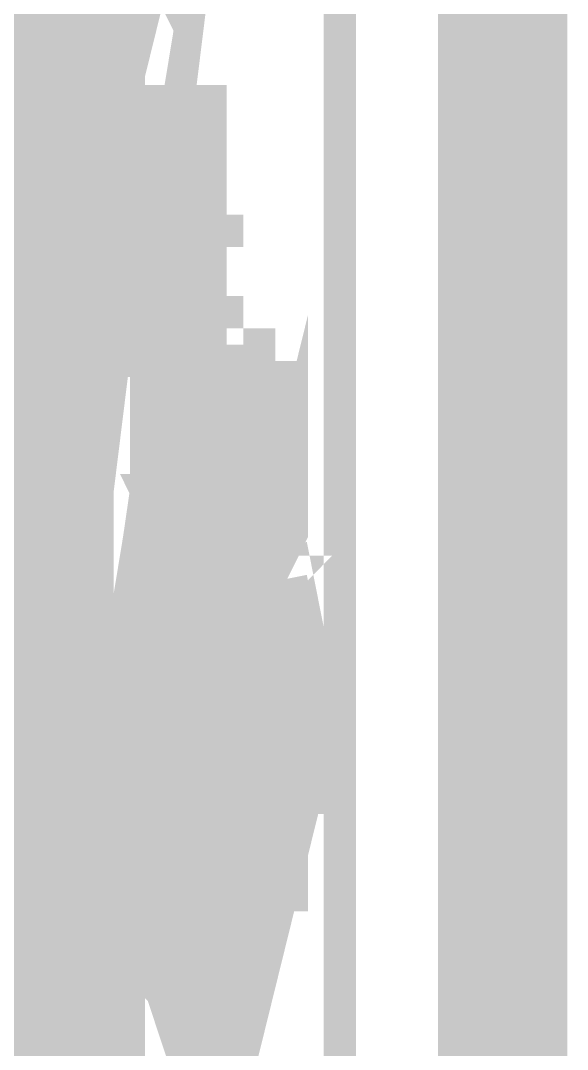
# Model space of a CAD drawing. Header units: metres. Extents: x 2999 to 3164, y 1641 to 1678.
# Drawn here: x 3015.501 to 3015.5533, y 1652.8104 to 1652.9087 of the extents above; entities that cross this region are included whole.
import ezdxf

# ---------------------------------------------------------------- set-up
doc = ezdxf.new("R2010")
doc.units = ezdxf.units.M
doc.layers.add('BLACK', color=7, linetype='Continuous')

msp = doc.modelspace()

# ---------------------------------------------------------------- linework, layer by layer
at = {"layer": 'BLACK'}
for points, const_width in [([(3015.513042, 1655.040218), (3015.509896, 1655.037219), (3015.509896, 1655.024784), (3015.506751, 1654.993843), (3015.506751, 1652.712096), (3015.509896, 1652.681155), (3015.513042, 1652.66872), (3015.547128, 1652.66872)], 0.012384), ([(3015.506751, 1654.993843), (3015.503752, 1654.993843), (3015.503752, 1652.712096), (3015.506751, 1652.712096)], 0.012384), ([(3015.531548, 1652.804993), (3015.531548, 1653.08361)], 0.003096), ([(3015.513042, 1652.931903), (3015.513042, 1652.913251), (3015.513042, 1652.919541), (3015.513042, 1652.910251), (3015.516114, 1652.922686), (3015.513042, 1652.938047), (3015.513042, 1652.928831)], 0.003096), ([(3015.513042, 1652.938047), (3015.516114, 1652.922686), (3015.516114, 1652.938047)], 0.003096), ([(3015.516114, 1652.938047), (3015.516114, 1652.910251), (3015.513042, 1652.916396), (3015.513042, 1652.919541), (3015.516114, 1652.913251)], 0.003096), ([(3015.547128, 1652.801921), (3015.547128, 1652.922686)], 0.012384), ([(3015.513042, 1652.876165), (3015.509896, 1652.900962)], 0.003096), ([(3015.513042, 1652.900962), (3015.509896, 1652.900962)], 0.003096), ([(3015.513042, 1652.900962), (3015.516114, 1652.900962)], 0.003096), ([(3015.513042, 1652.882309), (3015.513042, 1652.900962)], 0.003096), ([(3015.513042, 1652.876165), (3015.513042, 1652.900962), (3015.516114, 1652.900962)], 0.003096), ([(3015.513042, 1652.900962), (3015.516114, 1652.900962)], 0.003096), ([(3015.513042, 1652.882309), (3015.513042, 1652.900962)], 0.003096), ([(3015.519186, 1652.900962), (3015.516114, 1652.900962)], 0.003096), ([(3015.516114, 1652.900962), (3015.519186, 1652.900962)], 0.003096), ([(3015.516114, 1652.900962), (3015.519186, 1652.900962)], 0.003096), ([(3015.516114, 1652.876165), (3015.516114, 1652.8886), (3015.519186, 1652.876165)], 0.003096), ([(3015.516114, 1652.8886), (3015.516114, 1652.876165), (3015.519186, 1652.882309), (3015.519186, 1652.8886)], 0.003096), ([(3015.519186, 1652.8886), (3015.516114, 1652.8886)], 0.003096), ([(3015.516114, 1652.8886), (3015.516114, 1652.882309)], 0.003096), ([(3015.516114, 1652.87931), (3015.516114, 1652.8886)], 0.003096), ([(3015.519186, 1652.8886), (3015.522331, 1652.8886)], 0.003096), ([(3015.519186, 1652.8886), (3015.519186, 1652.882309)], 0.003096), ([(3015.519186, 1652.87931), (3015.519186, 1652.8886)], 0.003096), ([(3015.509896, 1652.882309), (3015.513042, 1652.882309)], 0.003096), ([(3015.513042, 1652.882309), (3015.509896, 1652.882309)], 0.003096), ([(3015.509896, 1652.882309), (3015.509896, 1652.876165), (3015.513042, 1652.876165), (3015.513042, 1652.882309)], 0.003096), ([(3015.509896, 1652.882309), (3015.509896, 1652.876165)], 0.003096), ([(3015.513042, 1652.876165), (3015.513042, 1652.882309), (3015.516114, 1652.882309), (3015.516114, 1652.876165)], 0.003096), ([(3015.516114, 1652.882309), (3015.513042, 1652.882309)], 0.003096), ([(3015.513042, 1652.876165), (3015.513042, 1652.882309)], 0.003096), ([(3015.516114, 1652.87931), (3015.519186, 1652.87931), (3015.519186, 1652.882309)], 0.003096), ([(3015.516114, 1652.882309), (3015.516114, 1652.87931)], 0.003096), ([(3015.516114, 1652.876165), (3015.516114, 1652.882309)], 0.003096), ([(3015.522331, 1652.876165), (3015.519186, 1652.876165)], 0.012384), ([(3015.519186, 1652.854513), (3015.519186, 1652.876165)], 0.012384), ([(3015.522331, 1652.873093), (3015.522331, 1652.876165), (3015.522331, 1652.873093), (3015.519186, 1652.873093), (3015.519186, 1652.876165)], 0.012384), ([(3015.522331, 1652.832862), (3015.522331, 1652.829717), (3015.525404, 1652.842152)], 0.012384), ([(3015.519186, 1652.857659), (3015.522331, 1652.873093)], 0.012384), ([(3015.522331, 1652.873093), (3015.522331, 1652.863803)], 0.012384), ([(3015.509896, 1652.876165), (3015.513042, 1652.876165)], 0.003096), ([(3015.513042, 1652.876165), (3015.516114, 1652.876165)], 0.003096), ([(3015.516114, 1652.876165), (3015.519186, 1652.876165)], 0.003096), ([(3015.519186, 1652.876165), (3015.522331, 1652.873093)], 0.003096), ([(3015.519186, 1652.876165), (3015.522331, 1652.873093)], 0.003096), ([(3015.519186, 1652.876165), (3015.522331, 1652.876165)], 0.003096), ([(3015.519186, 1652.869947), (3015.519186, 1652.866875)], 0.012384), ([(3015.519186, 1652.869947), (3015.519186, 1652.866875)], 0.012384), ([(3015.522331, 1652.866875), (3015.522331, 1652.869947), (3015.522331, 1652.857659)], 0.012384), ([(3015.516114, 1652.873093), (3015.519186, 1652.873093)], 0.003096), ([(3015.522331, 1652.863803), (3015.522331, 1652.873093)], 0.003096), ([(3015.522331, 1652.866875), (3015.519186, 1652.854513)], 0.012384), ([(3015.516114, 1652.860658), (3015.516114, 1652.869947), (3015.519186, 1652.869947), (3015.519186, 1652.860658)], 0.003096), ([(3015.516114, 1652.869947), (3015.519186, 1652.869947)], 0.003096), ([(3015.516114, 1652.869947), (3015.519186, 1652.863803), (3015.519186, 1652.857659)], 0.003096), ([(3015.516114, 1652.860658), (3015.516114, 1652.869947), (3015.519186, 1652.869947)], 0.003096), ([(3015.519186, 1652.869947), (3015.516114, 1652.869947)], 0.003096), ([(3015.516114, 1652.869947), (3015.519186, 1652.869947)], 0.003096), ([(3015.516114, 1652.869947), (3015.516114, 1652.857659), (3015.516114, 1652.860658)], 0.003096), ([(3015.516114, 1652.869947), (3015.519186, 1652.869947)], 0.003096), ([(3015.519186, 1652.869947), (3015.516114, 1652.869947)], 0.003096), ([(3015.516114, 1652.869947), (3015.516114, 1652.860658)], 0.003096), ([(3015.519186, 1652.869947), (3015.522331, 1652.869947)], 0.003096), ([(3015.519186, 1652.869947), (3015.519186, 1652.857659)], 0.003096), ([(3015.519186, 1652.860658), (3015.519186, 1652.869947)], 0.003096), ([(3015.519186, 1652.857659), (3015.522331, 1652.860658), (3015.519186, 1652.866875), (3015.519186, 1652.869947)], 0.003096), ([(3015.519186, 1652.857659), (3015.519186, 1652.869947)], 0.003096), ([(3015.519186, 1652.869947), (3015.519186, 1652.866875), (3015.522331, 1652.866875)], 0.003096), ([(3015.522331, 1652.869947), (3015.519186, 1652.869947)], 0.003096), ([(3015.522331, 1652.857659), (3015.522331, 1652.863803)], 0.012384), ([(3015.522331, 1652.863803), (3015.525404, 1652.863803)], 0.012384), ([(3015.519186, 1652.866875), (3015.516114, 1652.866875)], 0.003096), ([(3015.516114, 1652.863803), (3015.516114, 1652.866875)], 0.003096), ([(3015.516114, 1652.866875), (3015.519186, 1652.866875)], 0.003096), ([(3015.516114, 1652.866875), (3015.519186, 1652.866875)], 0.003096), ([(3015.519186, 1652.866875), (3015.516114, 1652.866875)], 0.003096), ([(3015.519186, 1652.866875), (3015.516114, 1652.866875)], 0.003096), ([(3015.519186, 1652.860658), (3015.519186, 1652.866875)], 0.003096), ([(3015.519186, 1652.854513), (3015.519186, 1652.866875)], 0.003096), ([(3015.519186, 1652.866875), (3015.522331, 1652.866875)], 0.003096), ([(3015.522331, 1652.866875), (3015.519186, 1652.866875)], 0.003096), ([(3015.522331, 1652.860658), (3015.525404, 1652.860658)], 0.012384), ([(3015.516114, 1652.857659), (3015.513042, 1652.863803), (3015.516114, 1652.863803)], 0.003096), ([(3015.516114, 1652.863803), (3015.513042, 1652.863803)], 0.003096), ([(3015.513042, 1652.863803), (3015.516114, 1652.857659)], 0.003096), ([(3015.516114, 1652.863803), (3015.516114, 1652.857659), (3015.519186, 1652.857659), (3015.519186, 1652.863803)], 0.003096), ([(3015.516114, 1652.860658), (3015.519186, 1652.860658), (3015.519186, 1652.863803)], 0.003096), ([(3015.516114, 1652.863803), (3015.516114, 1652.860658)], 0.003096), ([(3015.516114, 1652.863803), (3015.519186, 1652.857659)], 0.003096), ([(3015.516114, 1652.860658), (3015.516114, 1652.863803)], 0.003096), ([(3015.522331, 1652.863803), (3015.519186, 1652.863803)], 0.003096), ([(3015.522331, 1652.863803), (3015.519186, 1652.854513), (3015.519186, 1652.863803)], 0.003096), ([(3015.522331, 1652.863803), (3015.522331, 1652.857659)], 0.003096), ([(3015.522331, 1652.863803), (3015.525404, 1652.863803)], 0.003096), ([(3015.522331, 1652.863803), (3015.525404, 1652.863803)], 0.003096), ([(3015.519186, 1652.857659), (3015.516114, 1652.860658), (3015.516114, 1652.857659)], 0.003096), ([(3015.519186, 1652.854513), (3015.519186, 1652.857659)], 0.012384), ([(3015.522331, 1652.857659), (3015.519186, 1652.857659)], 0.012384), ([(3015.522331, 1652.854513), (3015.522331, 1652.857659)], 0.012384), ([(3015.522331, 1652.857659), (3015.525404, 1652.842152)], 0.012384), ([(3015.522331, 1652.854513), (3015.522331, 1652.857659)], 0.012384), ([(3015.522331, 1652.857659), (3015.525404, 1652.857659)], 0.012384), ([(3015.516114, 1652.860658), (3015.519186, 1652.860658)], 0.003096), ([(3015.519186, 1652.860658), (3015.516114, 1652.860658)], 0.003096), ([(3015.516114, 1652.860658), (3015.519186, 1652.860658)], 0.003096), ([(3015.516114, 1652.860658), (3015.519186, 1652.860658)], 0.003096), ([(3015.516114, 1652.860658), (3015.519186, 1652.860658)], 0.003096), ([(3015.516114, 1652.860658), (3015.519186, 1652.860658)], 0.003096), ([(3015.516114, 1652.860658), (3015.516114, 1652.857659)], 0.003096), ([(3015.519186, 1652.860658), (3015.522331, 1652.860658)], 0.003096), ([(3015.519186, 1652.857659), (3015.519186, 1652.860658)], 0.003096), ([(3015.519186, 1652.860658), (3015.519186, 1652.848369)], 0.003096), ([(3015.522331, 1652.860658), (3015.522331, 1652.851368), (3015.519186, 1652.851368)], 0.003096), ([(3015.522331, 1652.860658), (3015.522331, 1652.854513)], 0.003096), ([(3015.519186, 1652.851368), (3015.516114, 1652.851368), (3015.519186, 1652.854513)], 0.012384), ([(3015.519186, 1652.854513), (3015.522331, 1652.854513)], 0.012384), ([(3015.519186, 1652.842152), (3015.519186, 1652.854513), (3015.519186, 1652.845224)], 0.012384), ([(3015.519186, 1652.854513), (3015.522331, 1652.854513)], 0.012384), ([(3015.522331, 1652.851368), (3015.522331, 1652.854513), (3015.522331, 1652.839079)], 0.012384), ([(3015.522331, 1652.854513), (3015.525404, 1652.839079), (3015.522331, 1652.839079)], 0.012384), ([(3015.516114, 1652.851368), (3015.516114, 1652.857659), (3015.516114, 1652.848369), (3015.513042, 1652.845224), (3015.513042, 1652.835934), (3015.516114, 1652.835934), (3015.516114, 1652.826718), (3015.516114, 1652.832862), (3015.519186, 1652.835934), (3015.519186, 1652.851368), (3015.516114, 1652.854513), (3015.516114, 1652.857659)], 0.003096), ([(3015.519186, 1652.854513), (3015.516114, 1652.857659), (3015.519186, 1652.857659)], 0.003096), ([(3015.516114, 1652.857659), (3015.519186, 1652.857659)], 0.003096), ([(3015.516114, 1652.857659), (3015.519186, 1652.857659)], 0.003096), ([(3015.519186, 1652.857659), (3015.516114, 1652.857659)], 0.003096), ([(3015.519186, 1652.857659), (3015.516114, 1652.857659), (3015.516114, 1652.851368)], 0.003096), ([(3015.519186, 1652.857659), (3015.516114, 1652.857659)], 0.003096), ([(3015.519186, 1652.857659), (3015.516114, 1652.857659)], 0.003096), ([(3015.516114, 1652.857659), (3015.516114, 1652.854513)], 0.003096), ([(3015.516114, 1652.857659), (3015.519186, 1652.857659)], 0.003096), ([(3015.516114, 1652.857659), (3015.519186, 1652.857659)], 0.003096), ([(3015.516114, 1652.857659), (3015.519186, 1652.857659)], 0.003096), ([(3015.525404, 1652.839079), (3015.522331, 1652.832862), (3015.522331, 1652.835934), (3015.522331, 1652.823572), (3015.522331, 1652.829717)], 0.012384), ([(3015.519186, 1652.854513), (3015.519186, 1652.857659), (3015.522331, 1652.857659), (3015.522331, 1652.854513)], 0.003096), ([(3015.522331, 1652.854513), (3015.519186, 1652.854513), (3015.519186, 1652.857659)], 0.003096), ([(3015.519186, 1652.854513), (3015.519186, 1652.857659)], 0.003096), ([(3015.519186, 1652.857659), (3015.519186, 1652.854513)], 0.003096), ([(3015.519186, 1652.857659), (3015.522331, 1652.857659)], 0.003096), ([(3015.522331, 1652.857659), (3015.519186, 1652.857659)], 0.003096), ([(3015.519186, 1652.851368), (3015.519186, 1652.854513), (3015.519186, 1652.851368), (3015.522331, 1652.848369), (3015.522331, 1652.857659), (3015.522331, 1652.854513)], 0.003096), ([(3015.519186, 1652.857659), (3015.522331, 1652.857659)], 0.003096), ([(3015.522331, 1652.854513), (3015.522331, 1652.857659)], 0.003096), ([(3015.522331, 1652.842152), (3015.522331, 1652.857659)], 0.003096), ([(3015.519186, 1652.829717), (3015.516114, 1652.842152), (3015.519186, 1652.851368)], 0.012384), ([(3015.519186, 1652.851368), (3015.516114, 1652.851368)], 0.012384), ([(3015.522331, 1652.851368), (3015.522331, 1652.839079), (3015.519186, 1652.839079)], 0.012384), ([(3015.522331, 1652.851368), (3015.519186, 1652.851368)], 0.012384), ([(3015.519186, 1652.851368), (3015.522331, 1652.851368)], 0.012384), ([(3015.516114, 1652.851368), (3015.513042, 1652.851368), (3015.513042, 1652.854513)], 0.003096), ([(3015.513042, 1652.851368), (3015.513042, 1652.854513), (3015.516114, 1652.854513), (3015.516114, 1652.851368)], 0.003096), ([(3015.513042, 1652.848369), (3015.513042, 1652.854513)], 0.003096), ([(3015.513042, 1652.854513), (3015.513042, 1652.848369)], 0.003096), ([(3015.516114, 1652.851368), (3015.513042, 1652.851368), (3015.513042, 1652.854513)], 0.003096), ([(3015.516114, 1652.854513), (3015.513042, 1652.854513), (3015.513042, 1652.851368)], 0.003096), ([(3015.513042, 1652.854513), (3015.516114, 1652.854513)], 0.003096), ([(3015.513042, 1652.854513), (3015.516114, 1652.854513)], 0.003096), ([(3015.516114, 1652.854513), (3015.513042, 1652.854513)], 0.003096), ([(3015.516114, 1652.854513), (3015.513042, 1652.854513)], 0.003096), ([(3015.516114, 1652.848369), (3015.516114, 1652.854513)], 0.003096), ([(3015.516114, 1652.854513), (3015.516114, 1652.848369), (3015.519186, 1652.848369)], 0.003096), ([(3015.516114, 1652.854513), (3015.519186, 1652.854513)], 0.003096), ([(3015.519186, 1652.854513), (3015.516114, 1652.854513), (3015.516114, 1652.848369)], 0.003096), ([(3015.516114, 1652.854513), (3015.519186, 1652.854513)], 0.003096), ([(3015.516114, 1652.854513), (3015.519186, 1652.854513)], 0.003096), ([(3015.516114, 1652.854513), (3015.519186, 1652.854513)], 0.003096), ([(3015.522331, 1652.854513), (3015.519186, 1652.854513)], 0.003096), ([(3015.519186, 1652.854513), (3015.519186, 1652.848369), (3015.522331, 1652.848369), (3015.522331, 1652.854513)], 0.003096), ([(3015.519186, 1652.854513), (3015.519186, 1652.851368)], 0.003096), ([(3015.519186, 1652.854513), (3015.519186, 1652.851368)], 0.003096), ([(3015.519186, 1652.854513), (3015.522331, 1652.854513)], 0.003096), ([(3015.519186, 1652.854513), (3015.519186, 1652.845224), (3015.519186, 1652.848369), (3015.519186, 1652.842152)], 0.003096), ([(3015.519186, 1652.851368), (3015.519186, 1652.854513)], 0.003096), ([(3015.519186, 1652.854513), (3015.522331, 1652.854513)], 0.003096), ([(3015.519186, 1652.851368), (3015.519186, 1652.854513), (3015.522331, 1652.854513), (3015.522331, 1652.851368)], 0.003096), ([(3015.522331, 1652.839079), (3015.522331, 1652.854513)], 0.003096), ([(3015.522331, 1652.854513), (3015.525404, 1652.854513)], 0.003096), ([(3015.519186, 1652.839079), (3015.519186, 1652.848369)], 0.012384), ([(3015.519186, 1652.845224), (3015.519186, 1652.848369)], 0.012384), ([(3015.522331, 1652.848369), (3015.519186, 1652.851368), (3015.519186, 1652.848369)], 0.003096), ([(3015.516114, 1652.848369), (3015.513042, 1652.848369), (3015.513042, 1652.851368)], 0.003096), ([(3015.513042, 1652.848369), (3015.513042, 1652.851368), (3015.516114, 1652.851368), (3015.516114, 1652.848369)], 0.003096), ([(3015.513042, 1652.848369), (3015.513042, 1652.851368)], 0.003096), ([(3015.516114, 1652.851368), (3015.516114, 1652.826718)], 0.003096), ([(3015.516114, 1652.848369), (3015.516114, 1652.851368)], 0.003096), ([(3015.516114, 1652.851368), (3015.516114, 1652.826718), (3015.519186, 1652.826718)], 0.003096), ([(3015.519186, 1652.851368), (3015.519186, 1652.848369), (3015.516114, 1652.848369), (3015.516114, 1652.851368)], 0.003096), ([(3015.516114, 1652.851368), (3015.516114, 1652.848369)], 0.003096), ([(3015.519186, 1652.851368), (3015.519186, 1652.848369)], 0.003096), ([(3015.519186, 1652.851368), (3015.519186, 1652.848369)], 0.003096), ([(3015.522331, 1652.851368), (3015.519186, 1652.851368)], 0.003096), ([(3015.519186, 1652.851368), (3015.522331, 1652.851368)], 0.003096), ([(3015.519186, 1652.851368), (3015.522331, 1652.851368)], 0.003096), ([(3015.519186, 1652.851368), (3015.519186, 1652.848369)], 0.003096), ([(3015.519186, 1652.851368), (3015.522331, 1652.851368)], 0.003096), ([(3015.513042, 1652.848369), (3015.516114, 1652.848369)], 0.003096), ([(3015.516114, 1652.848369), (3015.516114, 1652.845224), (3015.513042, 1652.845224)], 0.003096), ([(3015.513042, 1652.848369), (3015.516114, 1652.848369)], 0.003096), ([(3015.513042, 1652.848369), (3015.516114, 1652.848369)], 0.003096), ([(3015.516114, 1652.845224), (3015.516114, 1652.848369)], 0.003096), ([(3015.519186, 1652.848369), (3015.516114, 1652.848369)], 0.003096), ([(3015.516114, 1652.848369), (3015.519186, 1652.848369)], 0.003096), ([(3015.519186, 1652.842152), (3015.519186, 1652.839079), (3015.519186, 1652.848369)], 0.003096), ([(3015.519186, 1652.848369), (3015.522331, 1652.848369)], 0.003096), ([(3015.519186, 1652.848369), (3015.522331, 1652.848369)], 0.003096), ([(3015.519186, 1652.839079), (3015.519186, 1652.848369)], 0.003096), ([(3015.519186, 1652.848369), (3015.519186, 1652.845224)], 0.003096), ([(3015.519186, 1652.848369), (3015.522331, 1652.848369)], 0.003096), ([(3015.519186, 1652.842152), (3015.516114, 1652.842152)], 0.012384), ([(3015.519186, 1652.829717), (3015.516114, 1652.842152)], 0.012384), ([(3015.519186, 1652.839079), (3015.519186, 1652.842152)], 0.012384), ([(3015.519186, 1652.842152), (3015.519186, 1652.829717)], 0.012384), ([(3015.522331, 1652.842152), (3015.522331, 1652.839079)], 0.012384), ([(3015.522331, 1652.842152), (3015.522331, 1652.839079)], 0.012384), ([(3015.513042, 1652.845224), (3015.516114, 1652.845224), (3015.516114, 1652.842152)], 0.003096), ([(3015.513042, 1652.842152), (3015.513042, 1652.845224)], 0.003096), ([(3015.516114, 1652.842152), (3015.513042, 1652.842152), (3015.513042, 1652.845224)], 0.003096), ([(3015.513042, 1652.842152), (3015.513042, 1652.845224), (3015.516114, 1652.845224), (3015.516114, 1652.842152)], 0.003096), ([(3015.516114, 1652.845224), (3015.513042, 1652.845224)], 0.003096), ([(3015.513042, 1652.842152), (3015.513042, 1652.845224)], 0.003096), ([(3015.513042, 1652.845224), (3015.516114, 1652.845224)], 0.003096), ([(3015.513042, 1652.845224), (3015.516114, 1652.845224)], 0.003096), ([(3015.513042, 1652.845224), (3015.513042, 1652.842152)], 0.003096), ([(3015.516114, 1652.842152), (3015.516114, 1652.839079), (3015.516114, 1652.845224), (3015.516114, 1652.839079), (3015.516114, 1652.845224), (3015.516114, 1652.839079)], 0.003096), ([(3015.516114, 1652.845224), (3015.516114, 1652.839079)], 0.003096), ([(3015.519186, 1652.845224), (3015.516114, 1652.845224)], 0.003096), ([(3015.516114, 1652.845224), (3015.516114, 1652.842152)], 0.003096), ([(3015.516114, 1652.845224), (3015.519186, 1652.845224)], 0.003096), ([(3015.516114, 1652.842152), (3015.516114, 1652.845224)], 0.003096), ([(3015.519186, 1652.845224), (3015.522331, 1652.845224)], 0.003096), ([(3015.519186, 1652.832862), (3015.522331, 1652.835934), (3015.522331, 1652.839079)], 0.012384), ([(3015.519186, 1652.839079), (3015.519186, 1652.832862)], 0.012384), ([(3015.522331, 1652.839079), (3015.525404, 1652.839079)], 0.012384), ([(3015.522331, 1652.835934), (3015.522331, 1652.839079)], 0.012384), ([(3015.513042, 1652.839079), (3015.513042, 1652.842152)], 0.003096), ([(3015.516114, 1652.839079), (3015.516114, 1652.842152), (3015.513042, 1652.842152)], 0.003096), ([(3015.513042, 1652.842152), (3015.513042, 1652.839079), (3015.516114, 1652.839079), (3015.516114, 1652.842152)], 0.003096), ([(3015.516114, 1652.839079), (3015.516114, 1652.842152), (3015.513042, 1652.842152), (3015.513042, 1652.839079)], 0.003096), ([(3015.513042, 1652.839079), (3015.513042, 1652.842152)], 0.003096), ([(3015.513042, 1652.839079), (3015.513042, 1652.842152), (3015.516114, 1652.842152), (3015.516114, 1652.839079)], 0.003096), ([(3015.513042, 1652.842152), (3015.513042, 1652.839079)], 0.003096), ([(3015.516114, 1652.842152), (3015.516114, 1652.835934)], 0.003096), ([(3015.519186, 1652.842152), (3015.516114, 1652.839079), (3015.516114, 1652.835934)], 0.003096), ([(3015.516114, 1652.842152), (3015.516114, 1652.839079), (3015.519186, 1652.839079), (3015.519186, 1652.835934)], 0.003096), ([(3015.519186, 1652.842152), (3015.516114, 1652.839079), (3015.516114, 1652.835934)], 0.003096), ([(3015.516114, 1652.842152), (3015.519186, 1652.842152)], 0.003096), ([(3015.522331, 1652.842152), (3015.522331, 1652.839079), (3015.519186, 1652.839079)], 0.003096), ([(3015.522331, 1652.842152), (3015.519186, 1652.842152), (3015.519186, 1652.839079)], 0.003096), ([(3015.522331, 1652.842152), (3015.519186, 1652.842152)], 0.003096), ([(3015.522331, 1652.842152), (3015.522331, 1652.839079), (3015.519186, 1652.839079), (3015.519186, 1652.842152)], 0.003096), ([(3015.519186, 1652.839079), (3015.519186, 1652.842152)], 0.003096), ([(3015.519186, 1652.842152), (3015.519186, 1652.839079)], 0.003096), ([(3015.519186, 1652.842152), (3015.519186, 1652.839079)], 0.003096), ([(3015.519186, 1652.842152), (3015.522331, 1652.842152)], 0.003096), ([(3015.522331, 1652.842152), (3015.522331, 1652.839079), (3015.519186, 1652.839079)], 0.003096), ([(3015.525404, 1652.842152), (3015.522331, 1652.842152)], 0.003096), ([(3015.519186, 1652.829717), (3015.516114, 1652.835934), (3015.516114, 1652.832862), (3015.519186, 1652.826718)], 0.003096), ([(3015.522331, 1652.835934), (3015.525404, 1652.835934)], 0.012384), ([(3015.516114, 1652.829717), (3015.516114, 1652.839079), (3015.513042, 1652.839079), (3015.513042, 1652.829717)], 0.003096), ([(3015.516114, 1652.832862), (3015.513042, 1652.832862), (3015.513042, 1652.839079)], 0.003096), ([(3015.513042, 1652.839079), (3015.516114, 1652.839079)], 0.003096), ([(3015.516114, 1652.832862), (3015.516114, 1652.839079)], 0.003096), ([(3015.516114, 1652.832862), (3015.516114, 1652.839079)], 0.003096), ([(3015.519186, 1652.829717), (3015.519186, 1652.839079)], 0.003096), ([(3015.519186, 1652.839079), (3015.522331, 1652.839079)], 0.003096), ([(3015.522331, 1652.839079), (3015.519186, 1652.839079)], 0.003096), ([(3015.519186, 1652.835934), (3015.519186, 1652.839079)], 0.003096), ([(3015.519186, 1652.839079), (3015.519186, 1652.835934)], 0.003096), ([(3015.519186, 1652.839079), (3015.522331, 1652.839079)], 0.003096), ([(3015.519186, 1652.839079), (3015.519186, 1652.829717)], 0.003096), ([(3015.519186, 1652.839079), (3015.522331, 1652.839079)], 0.003096), ([(3015.519186, 1652.826718), (3015.519186, 1652.839079)], 0.003096), ([(3015.519186, 1652.839079), (3015.522331, 1652.839079)], 0.003096), ([(3015.519186, 1652.832862), (3015.519186, 1652.839079)], 0.003096), ([(3015.522331, 1652.835934), (3015.522331, 1652.839079)], 0.003096), ([(3015.522331, 1652.839079), (3015.522331, 1652.829717)], 0.003096), ([(3015.522331, 1652.839079), (3015.522331, 1652.823572)], 0.003096), ([(3015.519186, 1652.832862), (3015.522331, 1652.832862)], 0.012384), ([(3015.513042, 1652.835934), (3015.513042, 1652.832862)], 0.003096), ([(3015.516114, 1652.835934), (3015.516114, 1652.832862)], 0.003096), ([(3015.519186, 1652.835934), (3015.516114, 1652.835934), (3015.516114, 1652.832862)], 0.003096), ([(3015.516114, 1652.835934), (3015.516114, 1652.832862)], 0.003096), ([(3015.519186, 1652.835934), (3015.516114, 1652.835934)], 0.003096), ([(3015.519186, 1652.829717), (3015.519186, 1652.835934), (3015.519186, 1652.826718)], 0.003096), ([(3015.519186, 1652.829717), (3015.519186, 1652.835934)], 0.003096), ([(3015.522331, 1652.832862), (3015.522331, 1652.835934)], 0.003096), ([(3015.522331, 1652.829717), (3015.519186, 1652.829717)], 0.012384), ([(3015.522331, 1652.829717), (3015.525404, 1652.829717)], 0.012384), ([(3015.522331, 1652.829717), (3015.525404, 1652.829717)], 0.012384), ([(3015.516114, 1652.832862), (3015.513042, 1652.832862)], 0.003096), ([(3015.516114, 1652.832862), (3015.519186, 1652.832862)], 0.003096), ([(3015.519186, 1652.832862), (3015.519186, 1652.829717)], 0.003096), ([(3015.519186, 1652.826718), (3015.519186, 1652.832862), (3015.519186, 1652.829717)], 0.003096), ([(3015.519186, 1652.832862), (3015.522331, 1652.832862)], 0.003096), ([(3015.519186, 1652.832862), (3015.519186, 1652.826718)], 0.003096), ([(3015.519186, 1652.832862), (3015.522331, 1652.832862)], 0.003096), ([(3015.519186, 1652.832862), (3015.522331, 1652.832862)], 0.003096), ([(3015.519186, 1652.832862), (3015.519186, 1652.829717), (3015.522331, 1652.829717)], 0.003096), ([(3015.522331, 1652.826718), (3015.519186, 1652.826718), (3015.519186, 1652.832862), (3015.522331, 1652.832862), (3015.519186, 1652.832862)], 0.003096), ([(3015.522331, 1652.832862), (3015.519186, 1652.832862)], 0.003096), ([(3015.522331, 1652.832862), (3015.525404, 1652.832862)], 0.003096), ([(3015.522331, 1652.823572), (3015.519186, 1652.826718)], 0.012384), ([(3015.513042, 1652.826718), (3015.513042, 1652.829717), (3015.516114, 1652.829717), (3015.516114, 1652.826718)], 0.003096), ([(3015.513042, 1652.820427), (3015.513042, 1652.826718), (3015.516114, 1652.823572), (3015.516114, 1652.829717)], 0.003096), ([(3015.516114, 1652.829717), (3015.516114, 1652.823572)], 0.003096), ([(3015.516114, 1652.829717), (3015.516114, 1652.823572), (3015.516114, 1652.826718), (3015.516114, 1652.820427), (3015.516114, 1652.823572)], 0.003096), ([(3015.516114, 1652.829717), (3015.516114, 1652.826718)], 0.003096), ([(3015.516114, 1652.823572), (3015.516114, 1652.829717)], 0.003096), ([(3015.516114, 1652.829717), (3015.519186, 1652.829717)], 0.003096), ([(3015.516114, 1652.823572), (3015.516114, 1652.829717)], 0.003096), ([(3015.516114, 1652.829717), (3015.516114, 1652.820427)], 0.003096), ([(3015.519186, 1652.829717), (3015.522331, 1652.829717)], 0.003096), ([(3015.522331, 1652.829717), (3015.522331, 1652.823572), (3015.519186, 1652.823572)], 0.003096), ([(3015.519186, 1652.826718), (3015.519186, 1652.829717)], 0.003096), ([(3015.519186, 1652.829717), (3015.522331, 1652.829717), (3015.522331, 1652.823572)], 0.003096), ([(3015.522331, 1652.829717), (3015.522331, 1652.826718), (3015.519186, 1652.826718)], 0.003096), ([(3015.522331, 1652.829717), (3015.519186, 1652.829717)], 0.003096), ([(3015.522331, 1652.829717), (3015.525404, 1652.829717)], 0.003096), ([(3015.522331, 1652.829717), (3015.522331, 1652.823572)], 0.003096), ([(3015.522331, 1652.823572), (3015.525404, 1652.823572)], 0.012384), ([(3015.513042, 1652.820427), (3015.516114, 1652.820427), (3015.516114, 1652.826718)], 0.003096), ([(3015.513042, 1652.826718), (3015.513042, 1652.820427)], 0.003096), ([(3015.513042, 1652.826718), (3015.516114, 1652.826718)], 0.003096), ([(3015.516114, 1652.826718), (3015.516114, 1652.823572), (3015.513042, 1652.826718)], 0.003096), ([(3015.516114, 1652.826718), (3015.513042, 1652.826718)], 0.003096), ([(3015.516114, 1652.826718), (3015.513042, 1652.826718)], 0.003096), ([(3015.516114, 1652.820427), (3015.516114, 1652.826718), (3015.519186, 1652.826718), (3015.516114, 1652.826718), (3015.516114, 1652.823572), (3015.519186, 1652.823572)], 0.003096), ([(3015.516114, 1652.820427), (3015.516114, 1652.814283), (3015.516114, 1652.817355), (3015.516114, 1652.814283), (3015.516114, 1652.826718), (3015.516114, 1652.823572)], 0.003096), ([(3015.516114, 1652.826718), (3015.519186, 1652.826718)], 0.003096), ([(3015.519186, 1652.826718), (3015.519186, 1652.823572), (3015.516114, 1652.823572), (3015.516114, 1652.826718)], 0.003096), ([(3015.516114, 1652.826718), (3015.519186, 1652.826718), (3015.519186, 1652.823572)], 0.003096), ([(3015.516114, 1652.823572), (3015.516114, 1652.826718)], 0.003096), ([(3015.516114, 1652.826718), (3015.516114, 1652.823572)], 0.003096), ([(3015.516114, 1652.826718), (3015.519186, 1652.826718)], 0.003096), ([(3015.519186, 1652.826718), (3015.516114, 1652.826718)], 0.003096), ([(3015.519186, 1652.823572), (3015.519186, 1652.826718)], 0.003096), ([(3015.519186, 1652.826718), (3015.522331, 1652.826718)], 0.003096), ([(3015.519186, 1652.826718), (3015.522331, 1652.826718)], 0.003096), ([(3015.519186, 1652.826718), (3015.522331, 1652.826718)], 0.003096), ([(3015.519186, 1652.826718), (3015.522331, 1652.826718)], 0.003096), ([(3015.519186, 1652.823572), (3015.519186, 1652.826718)], 0.003096), ([(3015.519186, 1652.826718), (3015.522331, 1652.826718)], 0.003096), ([(3015.519186, 1652.814283), (3015.516114, 1652.820427), (3015.516114, 1652.814283)], 0.003096), ([(3015.513042, 1652.820427), (3015.513042, 1652.823572)], 0.003096), ([(3015.513042, 1652.823572), (3015.516114, 1652.823572)], 0.003096), ([(3015.516114, 1652.823572), (3015.513042, 1652.823572)], 0.003096), ([(3015.513042, 1652.823572), (3015.513042, 1652.820427)], 0.003096), ([(3015.516114, 1652.823572), (3015.513042, 1652.820427)], 0.003096), ([(3015.519186, 1652.814283), (3015.516114, 1652.820427), (3015.519186, 1652.820427), (3015.519186, 1652.823572)], 0.003096), ([(3015.516114, 1652.823572), (3015.516114, 1652.820427)], 0.003096), ([(3015.516114, 1652.820427), (3015.516114, 1652.823572)], 0.003096), ([(3015.516114, 1652.820427), (3015.519186, 1652.817355), (3015.519186, 1652.823572), (3015.519186, 1652.817355), (3015.516114, 1652.817355)], 0.003096), ([(3015.516114, 1652.817355), (3015.516114, 1652.823572)], 0.003096), ([(3015.516114, 1652.820427), (3015.516114, 1652.823572)], 0.003096), ([(3015.516114, 1652.823572), (3015.519186, 1652.823572)], 0.003096), ([(3015.516114, 1652.823572), (3015.519186, 1652.823572), (3015.519186, 1652.820427)], 0.003096), ([(3015.519186, 1652.823572), (3015.516114, 1652.823572), (3015.516114, 1652.817355)], 0.003096), ([(3015.519186, 1652.823572), (3015.516114, 1652.823572)], 0.003096), ([(3015.519186, 1652.823572), (3015.516114, 1652.823572)], 0.003096), ([(3015.516114, 1652.820427), (3015.519186, 1652.820427), (3015.519186, 1652.823572)], 0.003096), ([(3015.516114, 1652.820427), (3015.516114, 1652.823572)], 0.003096), ([(3015.516114, 1652.820427), (3015.516114, 1652.823572), (3015.519186, 1652.823572), (3015.519186, 1652.820427)], 0.003096), ([(3015.519186, 1652.823572), (3015.516114, 1652.823572)], 0.003096), ([(3015.516114, 1652.823572), (3015.519186, 1652.823572)], 0.003096), ([(3015.516114, 1652.823572), (3015.519186, 1652.823572)], 0.003096), ([(3015.519186, 1652.820427), (3015.519186, 1652.823572)], 0.003096), ([(3015.519186, 1652.820427), (3015.519186, 1652.817355), (3015.519186, 1652.823572)], 0.003096), ([(3015.519186, 1652.823572), (3015.519186, 1652.817355)], 0.003096), ([(3015.519186, 1652.817355), (3015.519186, 1652.823572)], 0.003096), ([(3015.519186, 1652.820427), (3015.519186, 1652.823572)], 0.003096), ([(3015.522331, 1652.823572), (3015.519186, 1652.823572)], 0.003096), ([(3015.519186, 1652.820427), (3015.519186, 1652.823572)], 0.003096), ([(3015.519186, 1652.823572), (3015.519186, 1652.820427)], 0.003096), ([(3015.522331, 1652.823572), (3015.525404, 1652.823572)], 0.003096), ([(3015.513042, 1652.820427), (3015.516114, 1652.820427)], 0.003096), ([(3015.513042, 1652.820427), (3015.516114, 1652.820427)], 0.003096), ([(3015.513042, 1652.820427), (3015.516114, 1652.820427)], 0.003096), ([(3015.519186, 1652.820427), (3015.516114, 1652.820427), (3015.519186, 1652.814283), (3015.519186, 1652.817355)], 0.003096), ([(3015.516114, 1652.820427), (3015.519186, 1652.820427)], 0.003096), ([(3015.516114, 1652.820427), (3015.519186, 1652.820427)], 0.003096), ([(3015.516114, 1652.820427), (3015.519186, 1652.820427)], 0.003096), ([(3015.516114, 1652.817355), (3015.516114, 1652.820427)], 0.003096), ([(3015.519186, 1652.817355), (3015.519186, 1652.820427), (3015.516114, 1652.820427)], 0.003096), ([(3015.516114, 1652.820427), (3015.516114, 1652.817355)], 0.003096), ([(3015.516114, 1652.820427), (3015.519186, 1652.820427)], 0.003096), ([(3015.516114, 1652.820427), (3015.516114, 1652.817355)], 0.003096), ([(3015.516114, 1652.817355), (3015.519186, 1652.817355), (3015.519186, 1652.820427), (3015.516114, 1652.820427)], 0.003096), ([(3015.519186, 1652.820427), (3015.516114, 1652.820427)], 0.003096), ([(3015.519186, 1652.820427), (3015.516114, 1652.820427)], 0.003096), ([(3015.519186, 1652.820427), (3015.522331, 1652.820427)], 0.003096), ([(3015.519186, 1652.820427), (3015.522331, 1652.820427)], 0.003096), ([(3015.519186, 1652.820427), (3015.522331, 1652.820427)], 0.003096), ([(3015.516114, 1652.817355), (3015.519186, 1652.817355)], 0.003096), ([(3015.519186, 1652.817355), (3015.519186, 1652.814283), (3015.516114, 1652.814283), (3015.516114, 1652.817355)], 0.003096), ([(3015.516114, 1652.814283), (3015.519186, 1652.814283), (3015.519186, 1652.817355)], 0.003096), ([(3015.519186, 1652.817355), (3015.516114, 1652.817355)], 0.003096), ([(3015.519186, 1652.817355), (3015.516114, 1652.817355)], 0.003096), ([(3015.519186, 1652.817355), (3015.516114, 1652.817355)], 0.003096), ([(3015.519186, 1652.817355), (3015.516114, 1652.817355)], 0.003096), ([(3015.519186, 1652.817355), (3015.516114, 1652.817355)], 0.003096), ([(3015.516114, 1652.817355), (3015.516114, 1652.814283)], 0.003096), ([(3015.519186, 1652.814283), (3015.519186, 1652.817355)], 0.003096), ([(3015.519186, 1652.814283), (3015.519186, 1652.817355)], 0.003096), ([(3015.519186, 1652.817355), (3015.522331, 1652.817355)], 0.003096), ([(3015.519186, 1652.817355), (3015.522331, 1652.817355)], 0.003096), ([(3015.519186, 1652.817355), (3015.522331, 1652.817355)], 0.003096), ([(3015.516114, 1652.814283), (3015.519186, 1652.814283)], 0.003096), ([(3015.519186, 1652.814283), (3015.516114, 1652.814283)], 0.003096), ([(3015.516114, 1652.814283), (3015.519186, 1652.814283)], 0.003096), ([(3015.516114, 1652.814283), (3015.519186, 1652.814283)], 0.003096), ([(3015.516114, 1652.814283), (3015.519186, 1652.814283)], 0.003096), ([(3015.519186, 1652.814283), (3015.522331, 1652.814283)], 0.003096), ([(3015.519186, 1652.814283), (3015.522331, 1652.814283)], 0.003096), ([(3015.516114, 1652.811137), (3015.519186, 1652.811137)], 0.003096)]:
    msp.add_lwpolyline(points, dxfattribs=dict(at, const_width=const_width))
for points, const_width in [([(3015.513042, 1652.876165), (3015.513042, 1652.900962), (3015.513042, 1652.882309), (3015.516114, 1652.900962), (3015.513042, 1652.876165)], 0.003096), ([(3015.513042, 1652.900962), (3015.513042, 1652.882309), (3015.513042, 1652.900962), (3015.509896, 1652.900962), (3015.509896, 1652.894744), (3015.513042, 1652.891599), (3015.513042, 1652.876165), (3015.513042, 1652.900962)], 0.003096), ([(3015.519186, 1652.882309), (3015.516114, 1652.876165), (3015.516114, 1652.900962), (3015.516114, 1652.87931), (3015.516114, 1652.900962), (3015.519186, 1652.900962), (3015.519186, 1652.882309)], 0.003096), ([(3015.519186, 1652.8886), (3015.519186, 1652.876165), (3015.516114, 1652.8886), (3015.516114, 1652.900962), (3015.519186, 1652.900962), (3015.519186, 1652.87931), (3015.519186, 1652.900962), (3015.519186, 1652.8886)], 0.003096), ([(3015.516114, 1652.8886), (3015.516114, 1652.87931), (3015.516114, 1652.8886)], 0.003096), ([(3015.519186, 1652.882309), (3015.519186, 1652.8886), (3015.519186, 1652.882309)], 0.003096), ([(3015.519186, 1652.882309), (3015.516114, 1652.876165), (3015.519186, 1652.876165), (3015.519186, 1652.882309)], 0.003096), ([(3015.509896, 1652.842152), (3015.513042, 1652.820427), (3015.516114, 1652.811137), (3015.516114, 1652.820427), (3015.519186, 1652.842152), (3015.516114, 1652.863803), (3015.516114, 1652.873093), (3015.513042, 1652.863803), (3015.509896, 1652.842152)], 0.003096), ([(3015.509896, 1652.842152), (3015.513042, 1652.820427), (3015.516114, 1652.811137), (3015.516114, 1652.820427), (3015.519186, 1652.842152), (3015.516114, 1652.863803), (3015.516114, 1652.873093), (3015.513042, 1652.863803), (3015.509896, 1652.842152)], 0.003096), ([(3015.522331, 1652.873093), (3015.522331, 1652.876165), (3015.522331, 1652.873093)], 0.012384), ([(3015.513042, 1652.876165), (3015.516114, 1652.876165), (3015.513042, 1652.876165)], 0.003096), ([(3015.516114, 1652.869947), (3015.519186, 1652.863803), (3015.516114, 1652.863803), (3015.516114, 1652.869947)], 0.003096), ([(3015.522331, 1652.866875), (3015.522331, 1652.869947), (3015.522331, 1652.866875)], 0.012384), ([(3015.513042, 1652.860658), (3015.513042, 1652.866875), (3015.516114, 1652.869947), (3015.516114, 1652.873093), (3015.516114, 1652.869947), (3015.519186, 1652.866875), (3015.519186, 1652.814283), (3015.516114, 1652.814283), (3015.516114, 1652.811137), (3015.516114, 1652.814283), (3015.513042, 1652.817355), (3015.513042, 1652.860658)], 0.003096), ([(3015.513042, 1652.860658), (3015.513042, 1652.866875), (3015.516114, 1652.869947), (3015.516114, 1652.873093), (3015.516114, 1652.869947), (3015.519186, 1652.866875), (3015.519186, 1652.814283), (3015.516114, 1652.814283), (3015.516114, 1652.811137), (3015.516114, 1652.814283), (3015.513042, 1652.817355), (3015.513042, 1652.860658)], 0.003096), ([(3015.516114, 1652.857659), (3015.516114, 1652.854513), (3015.516114, 1652.869947), (3015.516114, 1652.857659)], 0.003096), ([(3015.516114, 1652.863803), (3015.519186, 1652.863803), (3015.519186, 1652.866875), (3015.516114, 1652.866875), (3015.516114, 1652.863803)], 0.003096), ([(3015.516114, 1652.863803), (3015.516114, 1652.866875), (3015.516114, 1652.863803)], 0.003096), ([(3015.516114, 1652.854513), (3015.516114, 1652.863803), (3015.516114, 1652.854513)], 0.003096), ([(3015.516114, 1652.860658), (3015.516114, 1652.863803), (3015.516114, 1652.860658)], 0.003096), ([(3015.519186, 1652.857659), (3015.522331, 1652.863803), (3015.519186, 1652.863803), (3015.519186, 1652.857659)], 0.003096), ([(3015.516114, 1652.860658), (3015.519186, 1652.860658), (3015.516114, 1652.860658)], 0.003096), ([(3015.516114, 1652.860658), (3015.519186, 1652.860658), (3015.516114, 1652.860658)], 0.003096), ([(3015.519186, 1652.854513), (3015.522331, 1652.854513), (3015.522331, 1652.860658), (3015.519186, 1652.860658), (3015.519186, 1652.854513)], 0.003096), ([(3015.513042, 1652.848369), (3015.516114, 1652.848369), (3015.516114, 1652.854513), (3015.513042, 1652.854513), (3015.513042, 1652.848369)], 0.003096), ([(3015.513042, 1652.851368), (3015.516114, 1652.851368), (3015.516114, 1652.854513), (3015.513042, 1652.854513), (3015.513042, 1652.851368)], 0.003096), ([(3015.513042, 1652.851368), (3015.513042, 1652.848369), (3015.513042, 1652.854513), (3015.513042, 1652.851368)], 0.003096), ([(3015.513042, 1652.851368), (3015.513042, 1652.854513), (3015.513042, 1652.851368)], 0.003096), ([(3015.516114, 1652.854513), (3015.516114, 1652.848369), (3015.516114, 1652.854513), (3015.516114, 1652.851368), (3015.516114, 1652.854513)], 0.003096), ([(3015.519186, 1652.851368), (3015.519186, 1652.854513), (3015.519186, 1652.839079), (3015.519186, 1652.851368)], 0.003096), ([(3015.519186, 1652.848369), (3015.519186, 1652.851368), (3015.519186, 1652.848369)], 0.003096), ([(3015.522331, 1652.851368), (3015.519186, 1652.851368), (3015.522331, 1652.851368)], 0.003096), ([(3015.513042, 1652.842152), (3015.516114, 1652.842152), (3015.516114, 1652.845224), (3015.513042, 1652.845224), (3015.513042, 1652.842152)], 0.003096), ([(3015.513042, 1652.845224), (3015.513042, 1652.839079), (3015.513042, 1652.845224)], 0.003096), ([(3015.513042, 1652.845224), (3015.513042, 1652.842152), (3015.513042, 1652.845224)], 0.003096), ([(3015.513042, 1652.839079), (3015.513042, 1652.845224), (3015.513042, 1652.839079), (3015.513042, 1652.842152), (3015.513042, 1652.839079)], 0.003096), ([(3015.513042, 1652.839079), (3015.516114, 1652.839079), (3015.516114, 1652.842152), (3015.513042, 1652.842152), (3015.513042, 1652.839079)], 0.003096), ([(3015.513042, 1652.839079), (3015.513042, 1652.842152), (3015.513042, 1652.839079)], 0.003096), ([(3015.513042, 1652.839079), (3015.516114, 1652.839079), (3015.516114, 1652.842152), (3015.513042, 1652.842152), (3015.513042, 1652.839079)], 0.003096), ([(3015.519186, 1652.835934), (3015.522331, 1652.835934), (3015.519186, 1652.839079), (3015.519186, 1652.835934)], 0.003096), ([(3015.513042, 1652.826718), (3015.516114, 1652.826718), (3015.516114, 1652.835934), (3015.513042, 1652.835934), (3015.513042, 1652.826718)], 0.003096), ([(3015.522331, 1652.835934), (3015.522331, 1652.832862), (3015.522331, 1652.835934)], 0.003096), ([(3015.519186, 1652.826718), (3015.519186, 1652.832862), (3015.519186, 1652.826718)], 0.003096), ([(3015.522331, 1652.832862), (3015.519186, 1652.832862), (3015.522331, 1652.832862)], 0.003096), ([(3015.519186, 1652.829717), (3015.519186, 1652.832862), (3015.519186, 1652.829717)], 0.003096), ([(3015.516114, 1652.823572), (3015.516114, 1652.829717), (3015.516114, 1652.823572)], 0.003096), ([(3015.519186, 1652.829717), (3015.522331, 1652.829717), (3015.519186, 1652.829717)], 0.003096), ([(3015.519186, 1652.829717), (3015.519186, 1652.823572), (3015.519186, 1652.829717)], 0.003096), ([(3015.516114, 1652.826718), (3015.519186, 1652.826718), (3015.516114, 1652.826718)], 0.003096), ([(3015.516114, 1652.826718), (3015.519186, 1652.826718), (3015.516114, 1652.826718)], 0.003096), ([(3015.519186, 1652.823572), (3015.519186, 1652.826718), (3015.519186, 1652.817355), (3015.519186, 1652.823572)], 0.003096), ([(3015.516114, 1652.820427), (3015.516114, 1652.814283), (3015.519186, 1652.814283), (3015.516114, 1652.820427)], 0.003096), ([(3015.519186, 1652.801921), (3015.516114, 1652.792631), (3015.516114, 1652.789486), (3015.513042, 1652.792631), (3015.513042, 1652.801921), (3015.513042, 1652.78634), (3015.516114, 1652.780196), (3015.516114, 1652.78634), (3015.519186, 1652.801921)], 0.003096), ([(3015.516114, 1652.823572), (3015.516114, 1652.820427), (3015.513042, 1652.820427), (3015.516114, 1652.823572), (3015.519186, 1652.823572), (3015.516114, 1652.823572)], 0.003096), ([(3015.513042, 1652.823572), (3015.513042, 1652.820427), (3015.513042, 1652.823572)], 0.003096), ([(3015.516114, 1652.820427), (3015.516114, 1652.823572), (3015.516114, 1652.820427)], 0.003096), ([(3015.519186, 1652.823572), (3015.519186, 1652.817355), (3015.519186, 1652.823572)], 0.003096), ([(3015.513042, 1652.820427), (3015.516114, 1652.820427), (3015.513042, 1652.820427)], 0.003096), ([(3015.516114, 1652.820427), (3015.519186, 1652.820427), (3015.519186, 1652.817355), (3015.516114, 1652.820427)], 0.003096), ([(3015.516114, 1652.820427), (3015.519186, 1652.820427), (3015.516114, 1652.820427)], 0.003096), ([(3015.519186, 1652.817355), (3015.519186, 1652.820427), (3015.519186, 1652.817355)], 0.003096), ([(3015.519186, 1652.817355), (3015.519186, 1652.820427), (3015.519186, 1652.817355)], 0.003096), ([(3015.519186, 1652.817355), (3015.516114, 1652.817355), (3015.519186, 1652.817355)], 0.003096), ([(3015.516114, 1652.817355), (3015.519186, 1652.817355), (3015.516114, 1652.817355)], 0.003096), ([(3015.516114, 1652.817355), (3015.519186, 1652.817355), (3015.516114, 1652.817355)], 0.003096), ([(3015.519186, 1652.817355), (3015.519186, 1652.814283), (3015.519186, 1652.817355)], 0.003096)]:
    msp.add_lwpolyline(points, close=True, dxfattribs=dict(at, const_width=const_width))

doc.saveas('drawing.dxf')
